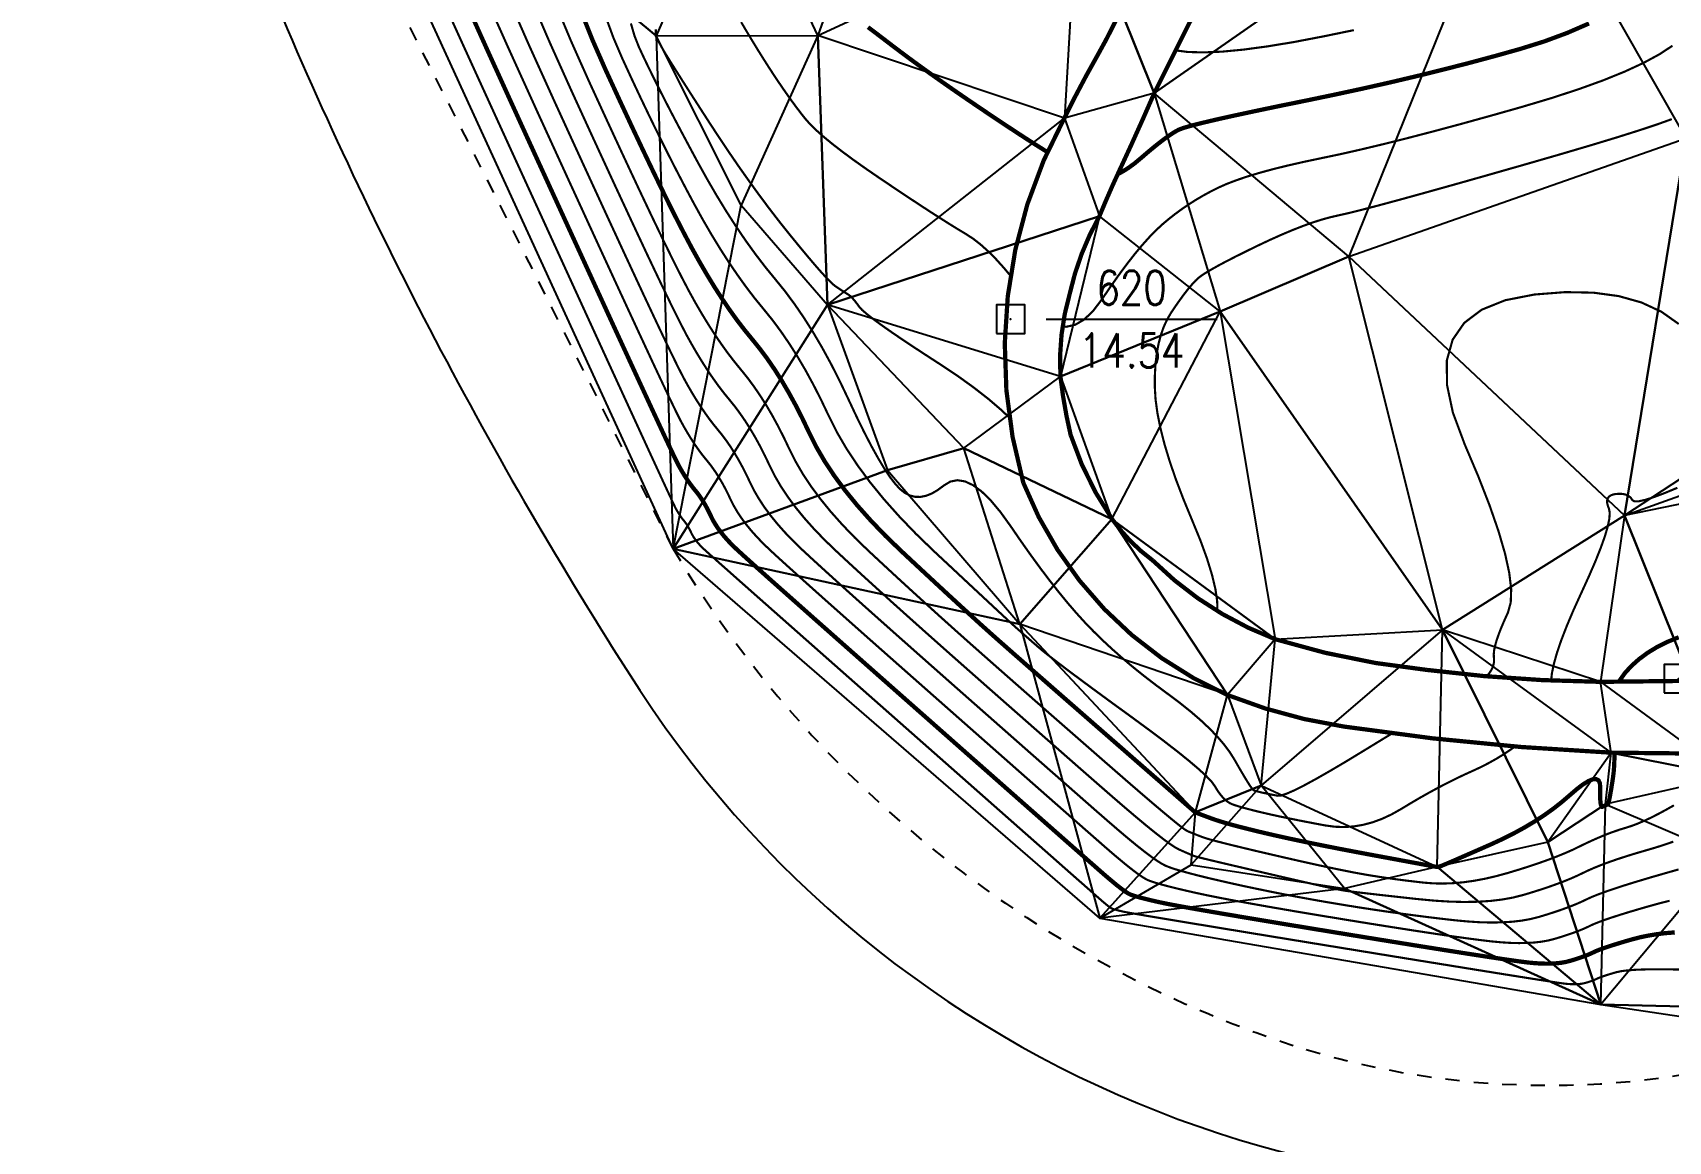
# Model space of a CAD drawing. Extents: x 1060 to 1934, y 610 to 1562.
# Drawn here: x 1105.3 to 1162.7, y 653.7 to 692.6 of the extents above; entities that cross this region are included whole.
import ezdxf
from ezdxf.enums import TextEntityAlignment as Align

# ---------------------------------------------------------------- set-up
doc = ezdxf.new("R2010")
doc.units = 0
doc.header["$LTSCALE"] = 0.5
doc.header["$PDSIZE"] = 0.2
doc.linetypes.add('X3', pattern=[5, 4, -1])
doc.linetypes.add('X6', pattern=[2, 1, -1])
doc.layers.get('0').update_dxf_attribs({"linetype": 'CONTINUOUS'})
for name, color, linetype in [('DGX', 2, 'CONTINUOUS'), ('DLSS', 4, 'CONTINUOUS'), ('KZD', 1, 'CONTINUOUS'), ('SJW', 1, 'CONTINUOUS'), ('SXSS', 5, 'CONTINUOUS'), ('ZDH', 1, 'CONTINUOUS')]:
    doc.layers.add(name, color=color, linetype=linetype)
doc.styles.add('HZ', font='rs.shx', dxfattribs={"width": 0.8, "bigfont": 'hztxt.shx'})

# ---------------------------------------------------------------- blocks, each defined once
blk = doc.blocks.new('gc115')
blk.add_lwpolyline([(-1, -1), (1, -1), (1, 1), (-1, 1)], close=True)
blk.add_point((0, 0))

msp = doc.modelspace()

# ---------------------------------------------------------------- linework, layer by layer
at = {"layer": 'DGX', "linetype": 'Continuous', "const_width": 0.075, "flags": 128}
for points, elevation in [([(1163.098, 659.702), (1162.629, 659.709), (1162.211, 659.71), (1161.845, 659.704), (1161.531, 659.691), (1161.27, 659.67), (1161.06, 659.643), (1160.903, 659.609), (1160.777, 659.573), (1160.664, 659.539), (1160.562, 659.508), (1160.472, 659.478), (1160.394, 659.452), (1160.328, 659.427), (1160.273, 659.405), (1160.23, 659.385), (1160.191, 659.367), (1160.149, 659.348), (1160.103, 659.329), (1160.053, 659.31), (1159.999, 659.291), (1159.942, 659.272), (1159.881, 659.253), (1159.816, 659.233), (1159.747, 659.216), (1159.671, 659.202), (1159.59, 659.193), (1159.503, 659.187), (1159.409, 659.186), (1159.31, 659.188), (1159.205, 659.194), (1159.094, 659.205), (1158.873, 659.235), (1158.436, 659.302), (1157.784, 659.404), (1156.917, 659.542), (1155.835, 659.716), (1154.538, 659.926), (1153.026, 660.171), (1151.299, 660.453), (1149.573, 660.735), (1148.066, 660.982), (1146.778, 661.194), (1145.708, 661.371), (1144.857, 661.512), (1144.225, 661.619), (1143.811, 661.691), (1143.617, 661.727), (1143.535, 661.746), (1143.462, 661.763), (1143.396, 661.779), (1143.339, 661.794), (1143.289, 661.808), (1143.248, 661.82), (1143.214, 661.831), (1143.189, 661.841), (1143.164, 661.854), (1143.133, 661.873), (1143.096, 661.899), (1143.053, 661.932), (1143.003, 661.972), (1142.947, 662.018), (1142.884, 662.07), (1142.816, 662.13), (1142.644, 662.28), (1142.273, 662.608), (1141.701, 663.111), (1140.931, 663.791), (1139.96, 664.647), (1138.79, 665.68), (1137.42, 666.889), (1135.85, 668.274), (1134.28, 669.66), (1132.909, 670.871), (1131.737, 671.907), (1130.763, 672.768), (1129.989, 673.454), (1129.413, 673.965), (1129.037, 674.3), (1128.859, 674.461), (1128.784, 674.534), (1128.714, 674.606), (1128.651, 674.677), (1128.593, 674.748), (1128.542, 674.818), (1128.496, 674.887), (1128.456, 674.956), (1128.422, 675.023), (1128.391, 675.089), (1128.359, 675.152), (1128.326, 675.211), (1128.293, 675.268), (1128.259, 675.322), (1128.224, 675.372), (1128.189, 675.419), (1128.153, 675.464), (1128.117, 675.508), (1128.081, 675.555), (1128.045, 675.605), (1128.009, 675.658), (1127.973, 675.714), (1127.937, 675.773), (1127.901, 675.834), (1127.866, 675.899), (1127.741, 676.161), (1127.437, 676.815), (1126.954, 677.861), (1126.293, 679.3), (1125.452, 681.13), (1124.433, 683.353), (1123.236, 685.968), (1121.859, 688.974), (1120.485, 691.982), (1119.295, 694.6)], 9.5), ([(1162.766, 662.116), (1162.407, 662.025), (1162.021, 661.918), (1161.64, 661.808), (1161.294, 661.705), (1160.985, 661.609), (1160.711, 661.52), (1160.473, 661.439), (1160.271, 661.364), (1160.105, 661.297), (1159.975, 661.238), (1159.858, 661.181), (1159.729, 661.124), (1159.588, 661.067), (1159.437, 661.009), (1159.274, 660.951), (1159.099, 660.893), (1158.914, 660.834), (1158.717, 660.774), (1158.506, 660.721), (1158.276, 660.68), (1158.029, 660.651), (1157.763, 660.634), (1157.48, 660.629), (1157.178, 660.637), (1156.859, 660.657), (1156.521, 660.688), (1156.137, 660.734), (1155.677, 660.794), (1155.141, 660.868), (1154.529, 660.958), (1153.842, 661.062), (1153.079, 661.181), (1152.24, 661.314), (1151.326, 661.462), (1150.412, 661.613), (1149.574, 661.753), (1148.813, 661.884), (1148.128, 662.005), (1147.519, 662.115), (1146.987, 662.216), (1146.532, 662.307), (1146.153, 662.388), (1145.828, 662.462), (1145.535, 662.531), (1145.274, 662.595), (1145.045, 662.654), (1144.847, 662.708), (1144.682, 662.758), (1144.549, 662.802), (1144.447, 662.842), (1144.349, 662.893), (1144.226, 662.97), (1144.078, 663.074), (1143.905, 663.204), (1143.706, 663.361), (1143.483, 663.545), (1143.234, 663.754), (1142.961, 663.991), (1142.617, 664.292), (1142.158, 664.695), (1141.584, 665.199), (1140.894, 665.806), (1140.089, 666.515), (1139.169, 667.327), (1138.134, 668.24), (1136.984, 669.255), (1135.836, 670.269), (1134.808, 671.178), (1133.901, 671.983), (1133.114, 672.683), (1132.447, 673.279), (1131.901, 673.77), (1131.475, 674.156), (1131.169, 674.438), (1130.933, 674.666), (1130.715, 674.893), (1130.516, 675.116), (1130.335, 675.338), (1130.173, 675.557), (1130.03, 675.774), (1129.905, 675.989), (1129.798, 676.201), (1129.7, 676.408), (1129.6, 676.604), (1129.498, 676.792), (1129.393, 676.969), (1129.287, 677.137), (1129.178, 677.295), (1129.068, 677.444), (1128.955, 677.583), (1128.842, 677.721), (1128.729, 677.869), (1128.615, 678.026), (1128.503, 678.192), (1128.39, 678.367), (1128.277, 678.552), (1128.165, 678.745), (1128.053, 678.948), (1127.877, 679.298), (1127.572, 679.934), (1127.138, 680.855), (1126.576, 682.063), (1125.885, 683.556), (1125.065, 685.335), (1124.117, 687.4), (1123.04, 689.751), (1121.971, 692.104), (1121.046, 694.178)], 10.5), ([(1163.08, 663.215), (1162.58, 663.073), (1162.071, 662.926), (1161.609, 662.788), (1161.196, 662.66), (1160.83, 662.541), (1160.513, 662.432), (1160.243, 662.333), (1160.022, 662.244), (1159.848, 662.164), (1159.691, 662.088), (1159.518, 662.012), (1159.331, 661.936), (1159.128, 661.859), (1158.911, 661.781), (1158.678, 661.703), (1158.43, 661.624), (1158.168, 661.545), (1157.885, 661.474), (1157.579, 661.419), (1157.248, 661.38), (1156.894, 661.358), (1156.515, 661.351), (1156.112, 661.361), (1155.686, 661.388), (1155.235, 661.43), (1154.769, 661.483), (1154.297, 661.54), (1153.819, 661.601), (1153.335, 661.666), (1152.845, 661.735), (1152.349, 661.808), (1151.847, 661.885), (1151.339, 661.967), (1150.831, 662.051), (1150.328, 662.139), (1149.83, 662.229), (1149.338, 662.321), (1148.85, 662.417), (1148.369, 662.515), (1147.892, 662.615), (1147.421, 662.718), (1146.974, 662.82), (1146.571, 662.914), (1146.213, 663.002), (1145.898, 663.084), (1145.627, 663.158), (1145.399, 663.226), (1145.216, 663.288), (1145.077, 663.343), (1144.942, 663.412), (1144.773, 663.519), (1144.569, 663.661), (1144.331, 663.84), (1144.058, 664.056), (1143.751, 664.308), (1143.41, 664.597), (1143.033, 664.922), (1142.603, 665.297), (1142.101, 665.738), (1141.525, 666.244), (1140.876, 666.814), (1140.154, 667.449), (1139.359, 668.15), (1138.491, 668.915), (1137.55, 669.745), (1136.614, 670.573), (1135.758, 671.332), (1134.983, 672.021), (1134.289, 672.641), (1133.676, 673.191), (1133.145, 673.672), (1132.694, 674.084), (1132.324, 674.426), (1132.007, 674.733), (1131.715, 675.036), (1131.448, 675.336), (1131.206, 675.633), (1130.989, 675.927), (1130.796, 676.218), (1130.629, 676.505), (1130.486, 676.79), (1130.355, 677.067), (1130.22, 677.331), (1130.083, 677.582), (1129.943, 677.82), (1129.801, 678.045), (1129.655, 678.257), (1129.507, 678.456), (1129.356, 678.642), (1129.204, 678.828), (1129.052, 679.026), (1128.901, 679.237), (1128.749, 679.459), (1128.598, 679.694), (1128.447, 679.941), (1128.297, 680.201), (1128.147, 680.472), (1127.945, 680.866), (1127.639, 681.493), (1127.23, 682.352), (1126.717, 683.444), (1126.101, 684.769), (1125.381, 686.326), (1124.557, 688.116), (1123.63, 690.139), (1122.713, 692.165), (1121.921, 693.968)], 11), ([(1162.896, 664.19), (1162.592, 664.085), (1162.265, 663.981), (1161.915, 663.878), (1161.564, 663.776), (1161.236, 663.674), (1160.929, 663.574), (1160.644, 663.475), (1160.38, 663.377), (1160.139, 663.28), (1159.919, 663.184), (1159.721, 663.09), (1159.524, 662.995), (1159.308, 662.9), (1159.074, 662.804), (1158.82, 662.708), (1158.548, 662.611), (1158.257, 662.513), (1157.947, 662.415), (1157.618, 662.316), (1157.265, 662.227), (1156.881, 662.158), (1156.468, 662.109), (1156.024, 662.081), (1155.55, 662.073), (1155.046, 662.086), (1154.512, 662.119), (1153.948, 662.172), (1153.401, 662.232), (1152.917, 662.286), (1152.497, 662.333), (1152.141, 662.374), (1151.849, 662.408), (1151.62, 662.436), (1151.454, 662.457), (1151.353, 662.471), (1151.279, 662.484), (1151.196, 662.499), (1151.104, 662.517), (1151.004, 662.537), (1150.894, 662.559), (1150.776, 662.584), (1150.649, 662.612), (1150.514, 662.642), (1150.353, 662.678), (1150.151, 662.724), (1149.908, 662.779), (1149.624, 662.845), (1149.298, 662.92), (1148.931, 663.005), (1148.523, 663.1), (1148.074, 663.204), (1147.632, 663.308), (1147.245, 663.398), (1146.914, 663.476), (1146.639, 663.542), (1146.419, 663.595), (1146.255, 663.636), (1146.146, 663.664), (1146.093, 663.68), (1146.062, 663.692), (1146.021, 663.709), (1145.969, 663.73), (1145.906, 663.757), (1145.833, 663.788), (1145.749, 663.824), (1145.655, 663.866), (1145.55, 663.912), (1145.415, 663.984), (1145.231, 664.105), (1144.999, 664.275), (1144.718, 664.494), (1144.388, 664.76), (1144.01, 665.076), (1143.582, 665.44), (1143.106, 665.852), (1142.59, 666.303), (1142.043, 666.781), (1141.466, 667.288), (1140.858, 667.822), (1140.219, 668.384), (1139.549, 668.973), (1138.848, 669.59), (1138.117, 670.235), (1137.391, 670.877), (1136.707, 671.485), (1136.065, 672.059), (1135.464, 672.598), (1134.906, 673.104), (1134.388, 673.575), (1133.913, 674.012), (1133.479, 674.415), (1133.082, 674.799), (1132.716, 675.179), (1132.381, 675.555), (1132.077, 675.928), (1131.805, 676.296), (1131.563, 676.661), (1131.353, 677.022), (1131.174, 677.379), (1131.009, 677.726), (1130.841, 678.057), (1130.669, 678.372), (1130.493, 678.67), (1130.315, 678.952), (1130.132, 679.218), (1129.946, 679.468), (1129.757, 679.702), (1129.566, 679.935), (1129.376, 680.183), (1129.186, 680.447), (1128.996, 680.726), (1128.807, 681.021), (1128.617, 681.331), (1128.429, 681.656), (1128.24, 681.996), (1128.013, 682.434), (1127.706, 683.052), (1127.322, 683.849), (1126.858, 684.825), (1126.317, 685.982), (1125.696, 687.317), (1124.997, 688.832), (1124.22, 690.527), (1123.456, 692.227), (1122.796, 693.757)], 11.5), ([(1162.919, 665.466), (1162.627, 665.301), (1162.352, 665.154), (1162.094, 665.024), (1161.852, 664.911), (1161.627, 664.816), (1161.419, 664.738), (1161.227, 664.677), (1161.041, 664.621), (1160.85, 664.557), (1160.653, 664.486), (1160.452, 664.407), (1160.245, 664.32), (1160.033, 664.226), (1159.816, 664.125), (1159.593, 664.016), (1159.357, 663.902), (1159.098, 663.788), (1158.816, 663.673), (1158.512, 663.557), (1158.185, 663.441), (1157.835, 663.323), (1157.463, 663.205), (1157.068, 663.086), (1156.667, 662.977), (1156.276, 662.887), (1155.894, 662.816), (1155.523, 662.764), (1155.161, 662.732), (1154.81, 662.719), (1154.468, 662.726), (1154.137, 662.752), (1153.814, 662.789), (1153.5, 662.827), (1153.195, 662.866), (1152.898, 662.907), (1152.61, 662.95), (1152.331, 662.994), (1152.06, 663.039), (1151.798, 663.086), (1151.525, 663.138), (1151.22, 663.199), (1150.884, 663.269), (1150.517, 663.347), (1150.119, 663.435), (1149.689, 663.531), (1149.229, 663.636), (1148.737, 663.75), (1148.256, 663.862), (1147.829, 663.964), (1147.454, 664.055), (1147.133, 664.135), (1146.865, 664.203), (1146.651, 664.261), (1146.489, 664.308), (1146.381, 664.344), (1146.301, 664.375), (1146.224, 664.404), (1146.151, 664.433), (1146.08, 664.461), (1146.013, 664.488), (1145.95, 664.514), (1145.889, 664.539), (1145.832, 664.564), (1145.742, 664.62), (1145.583, 664.739), (1145.355, 664.922), (1145.057, 665.168), (1144.691, 665.477), (1144.256, 665.849), (1143.752, 666.284), (1143.179, 666.783), (1142.576, 667.309), (1141.986, 667.825), (1141.407, 668.332), (1140.839, 668.829), (1140.283, 669.318), (1139.739, 669.796), (1139.205, 670.266), (1138.684, 670.726), (1138.169, 671.182), (1137.657, 671.639), (1137.147, 672.097), (1136.64, 672.556), (1136.135, 673.016), (1135.632, 673.477), (1135.132, 673.94), (1134.634, 674.403), (1134.156, 674.865), (1133.716, 675.322), (1133.313, 675.775), (1132.948, 676.223), (1132.62, 676.666), (1132.33, 677.105), (1132.078, 677.539), (1131.862, 677.968), (1131.664, 678.385), (1131.461, 678.783), (1131.255, 679.162), (1131.044, 679.521), (1130.828, 679.86), (1130.609, 680.18), (1130.386, 680.48), (1130.158, 680.761), (1129.929, 681.042), (1129.7, 681.34), (1129.471, 681.658), (1129.243, 681.993), (1129.015, 682.348), (1128.788, 682.72), (1128.56, 683.111), (1128.334, 683.521), (1128.081, 684.003), (1127.774, 684.611), (1127.414, 685.346), (1127, 686.207), (1126.533, 687.194), (1126.012, 688.308), (1125.438, 689.548), (1124.81, 690.915), (1124.198, 692.288), (1123.672, 693.546)], 12), ([(1157.336, 667.531), (1157.176, 667.415), (1156.927, 667.248), (1156.668, 667.09), (1156.4, 666.941), (1156.123, 666.8), (1155.836, 666.667), (1155.542, 666.534), (1155.243, 666.391), (1154.939, 666.239), (1154.629, 666.077), (1154.314, 665.906), (1153.993, 665.725), (1153.667, 665.534), (1153.336, 665.334), (1153.002, 665.146), (1152.669, 664.991), (1152.337, 664.869), (1152.005, 664.781), (1151.674, 664.725), (1151.344, 664.703), (1151.014, 664.714), (1150.685, 664.758), (1150.364, 664.818), (1150.058, 664.877), (1149.768, 664.933), (1149.494, 664.988), (1149.235, 665.042), (1148.992, 665.093), (1148.764, 665.143), (1148.552, 665.192), (1148.355, 665.238), (1148.174, 665.283), (1148.009, 665.325), (1147.859, 665.365), (1147.724, 665.402), (1147.605, 665.438), (1147.502, 665.471), (1147.414, 665.502), (1147.334, 665.538), (1147.256, 665.587), (1147.178, 665.648), (1147.1, 665.721), (1147.024, 665.807), (1146.949, 665.905), (1146.874, 666.016), (1146.801, 666.139), (1146.69, 666.29), (1146.505, 666.486), (1146.245, 666.727), (1145.91, 667.013), (1145.501, 667.343), (1145.017, 667.718), (1144.458, 668.137), (1143.825, 668.602), (1143.187, 669.065), (1142.617, 669.483), (1142.112, 669.856), (1141.674, 670.182), (1141.303, 670.463), (1140.998, 670.698), (1140.76, 670.887), (1140.589, 671.031), (1140.455, 671.147), (1140.333, 671.254), (1140.221, 671.352), (1140.119, 671.441), (1140.028, 671.521), (1139.947, 671.592), (1139.877, 671.654), (1139.817, 671.706), (1139.725, 671.79), (1139.556, 671.945), (1139.311, 672.172), (1138.99, 672.471), (1138.593, 672.841), (1138.119, 673.282), (1137.57, 673.796), (1136.944, 674.38), (1136.305, 674.997), (1135.717, 675.609), (1135.178, 676.214), (1134.69, 676.812), (1134.252, 677.405), (1133.864, 677.992), (1133.526, 678.572), (1133.239, 679.146), (1132.973, 679.704), (1132.702, 680.236), (1132.426, 680.742), (1132.144, 681.222), (1131.856, 681.675), (1131.563, 682.103), (1131.264, 682.505), (1130.96, 682.88), (1130.653, 683.255), (1130.347, 683.655), (1130.042, 684.079), (1129.736, 684.528), (1129.432, 685.001), (1129.128, 685.499), (1128.824, 686.022), (1128.521, 686.57), (1128.217, 687.14), (1127.909, 687.73), (1127.597, 688.34), (1127.283, 688.97), (1126.965, 689.62), (1126.644, 690.29), (1126.319, 690.981), (1125.991, 691.691), (1125.684, 692.41), (1125.422, 693.124)], 13), ([(1153.028, 667.991), (1152.682, 667.782), (1152.042, 667.391), (1151.406, 667.004), (1150.843, 666.672), (1150.354, 666.393), (1149.938, 666.167), (1149.596, 665.995), (1149.327, 665.877), (1149.132, 665.812), (1149.01, 665.801), (1148.927, 665.817), (1148.848, 665.832), (1148.773, 665.846), (1148.702, 665.86), (1148.636, 665.874), (1148.573, 665.888), (1148.514, 665.901), (1148.459, 665.913), (1148.409, 665.925), (1148.362, 665.936), (1148.319, 665.947), (1148.28, 665.958), (1148.246, 665.967), (1148.215, 665.977), (1148.188, 665.985), (1148.166, 665.993), (1148.137, 666.017), (1148.092, 666.072), (1148.032, 666.158), (1147.956, 666.276), (1147.864, 666.426), (1147.756, 666.607), (1147.632, 666.82), (1147.493, 667.064), (1147.327, 667.328), (1147.125, 667.599), (1146.887, 667.877), (1146.612, 668.162), (1146.301, 668.455), (1145.954, 668.755), (1145.57, 669.062), (1145.15, 669.376), (1144.721, 669.694), (1144.311, 670.01), (1143.919, 670.325), (1143.546, 670.639), (1143.192, 670.951), (1142.856, 671.263), (1142.539, 671.573), (1142.241, 671.882), (1141.947, 672.205), (1141.644, 672.556), (1141.331, 672.937), (1141.009, 673.346), (1140.677, 673.784), (1140.336, 674.251), (1139.986, 674.746), (1139.626, 675.271), (1139.27, 675.764), (1138.932, 676.168), (1138.613, 676.481), (1138.311, 676.703), (1138.027, 676.836), (1137.761, 676.878), (1137.513, 676.83), (1137.284, 676.691), (1137.066, 676.529), (1136.857, 676.408), (1136.654, 676.329), (1136.46, 676.291), (1136.272, 676.296), (1136.092, 676.342), (1135.92, 676.43), (1135.755, 676.56), (1135.585, 676.741), (1135.398, 676.984), (1135.195, 677.289), (1134.975, 677.655), (1134.738, 678.083), (1134.484, 678.572), (1134.214, 679.123), (1133.927, 679.735), (1133.628, 680.363), (1133.323, 680.962), (1133.012, 681.532), (1132.694, 682.072), (1132.37, 682.583), (1132.04, 683.065), (1131.704, 683.517), (1131.361, 683.94), (1131.016, 684.362), (1130.671, 684.812), (1130.327, 685.289), (1129.983, 685.795), (1129.64, 686.328), (1129.298, 686.889), (1128.956, 687.478), (1128.615, 688.094), (1128.285, 688.708), (1127.976, 689.289), (1127.689, 689.836), (1127.424, 690.351), (1127.181, 690.833), (1126.959, 691.281), (1126.759, 691.697), (1126.581, 692.079), (1126.426, 692.471), (1126.297, 692.913)], 13.5), ([(1139.59, 679.069), (1139.313, 679.333), (1138.849, 679.731), (1138.333, 680.133), (1137.766, 680.541), (1137.146, 680.953), (1136.537, 681.348), (1136, 681.701), (1135.537, 682.014), (1135.147, 682.286), (1134.83, 682.517), (1134.586, 682.706), (1134.414, 682.855), (1134.316, 682.963), (1134.256, 683.047), (1134.199, 683.122), (1134.145, 683.189), (1134.095, 683.247), (1134.047, 683.298), (1134.003, 683.34), (1133.962, 683.374), (1133.924, 683.399), (1133.885, 683.422), (1133.841, 683.449), (1133.793, 683.48), (1133.739, 683.515), (1133.68, 683.553), (1133.617, 683.595), (1133.549, 683.64), (1133.475, 683.69), (1133.383, 683.764), (1133.259, 683.883), (1133.101, 684.048), (1132.911, 684.259), (1132.689, 684.515), (1132.434, 684.817), (1132.146, 685.165), (1131.826, 685.558), (1131.488, 685.983), (1131.146, 686.427), (1130.801, 686.889), (1130.452, 687.371), (1130.099, 687.87), (1129.743, 688.389), (1129.383, 688.926), (1129.02, 689.482), (1128.675, 690.017), (1128.369, 690.492), (1128.104, 690.907), (1127.879, 691.262), (1127.693, 691.557), (1127.547, 691.792), (1127.442, 691.967), (1127.376, 692.082), (1127.332, 692.163), (1127.294, 692.234), (1127.261, 692.296), (1127.233, 692.349), (1127.21, 692.392), (1127.192, 692.426), (1127.179, 692.452), (1127.171, 692.468), (1127.169, 692.532), (1127.173, 692.703)], 14), ([(1139.626, 684.053), (1139.406, 684.317), (1139.121, 684.633), (1138.844, 684.91), (1138.577, 685.15), (1138.318, 685.352), (1138.068, 685.515), (1137.805, 685.672), (1137.51, 685.854), (1137.181, 686.062), (1136.819, 686.294), (1136.424, 686.552), (1135.996, 686.834), (1135.535, 687.142), (1135.04, 687.475), (1134.552, 687.81), (1134.11, 688.123), (1133.714, 688.416), (1133.364, 688.687), (1133.06, 688.937), (1132.803, 689.166), (1132.591, 689.373), (1132.426, 689.56), (1132.281, 689.742), (1132.132, 689.937), (1131.978, 690.144), (1131.82, 690.365), (1131.657, 690.598), (1131.489, 690.844), (1131.316, 691.102), (1131.139, 691.374), (1130.957, 691.66), (1130.768, 691.961), (1130.574, 692.279), (1130.373, 692.612), (1130.167, 692.961)], 14.5), ([(1151.682, 692.677), (1150.624, 692.459), (1149.585, 692.26), (1148.644, 692.105), (1147.8, 691.992), (1147.055, 691.921), (1146.407, 691.894), (1145.857, 691.909), (1145.47, 691.959)], 15.5), ([(1162.868, 692.129), (1162.412, 691.83), (1161.855, 691.528), (1161.196, 691.223), (1160.437, 690.915), (1159.577, 690.604), (1158.616, 690.29), (1157.554, 689.973), (1156.471, 689.667), (1155.448, 689.384), (1154.483, 689.125), (1153.579, 688.89), (1152.733, 688.678), (1151.947, 688.49), (1151.22, 688.325), (1150.553, 688.185), (1149.938, 688.055), (1149.369, 687.926), (1148.846, 687.797), (1148.369, 687.667), (1147.937, 687.537), (1147.552, 687.406), (1147.212, 687.276), (1146.918, 687.145), (1146.65, 687.01), (1146.389, 686.868), (1146.134, 686.718), (1145.886, 686.561), (1145.644, 686.396), (1145.409, 686.224), (1145.18, 686.044), (1144.957, 685.857), (1144.732, 685.648), (1144.496, 685.405), (1144.247, 685.127), (1143.987, 684.815), (1143.715, 684.468), (1143.432, 684.086), (1143.137, 683.67), (1142.83, 683.219), (1142.517, 682.808), (1142.204, 682.512), (1141.89, 682.33), (1141.576, 682.263), (1141.456, 682.282)], 14.5), ([(1162.845, 689.553), (1162.369, 689.381), (1161.732, 689.169), (1160.936, 688.918), (1159.98, 688.628), (1158.865, 688.3), (1157.589, 687.932), (1156.302, 687.565), (1155.152, 687.24), (1154.137, 686.957), (1153.259, 686.715), (1152.517, 686.515), (1151.911, 686.357), (1151.441, 686.241), (1151.108, 686.167), (1150.832, 686.103), (1150.534, 686.02), (1150.215, 685.917), (1149.875, 685.794), (1149.513, 685.652), (1149.129, 685.49), (1148.724, 685.308), (1148.298, 685.107), (1147.883, 684.904), (1147.512, 684.719), (1147.185, 684.551), (1146.902, 684.4), (1146.664, 684.266), (1146.47, 684.15), (1146.32, 684.051), (1146.214, 683.969), (1146.126, 683.887), (1146.029, 683.785), (1145.924, 683.663), (1145.81, 683.523), (1145.688, 683.363), (1145.557, 683.183), (1145.418, 682.985), (1145.27, 682.767), (1145.128, 682.526), (1145.006, 682.262), (1144.904, 681.972), (1144.822, 681.658), (1144.76, 681.32), (1144.717, 680.956), (1144.695, 680.569), (1144.692, 680.156), (1144.719, 679.711), (1144.785, 679.226), (1144.89, 678.702), (1145.034, 678.137), (1145.217, 677.533), (1145.439, 676.889), (1145.7, 676.205), (1145.999, 675.481), (1146.29, 674.772), (1146.524, 674.131), (1146.7, 673.559), (1146.82, 673.056), (1146.883, 672.622), (1146.888, 672.287)], 14), ([(1163.088, 682.361), (1162.482, 682.79), (1161.78, 683.116), (1160.983, 683.34), (1160.091, 683.461), (1159.104, 683.48), (1158.021, 683.396), (1156.994, 683.195), (1156.173, 682.864), (1155.558, 682.402), (1155.149, 681.81), (1154.946, 681.087), (1154.949, 680.234), (1155.158, 679.25), (1155.573, 678.136), (1156.05, 677.011), (1156.445, 675.997), (1156.758, 675.094), (1156.989, 674.301), (1157.138, 673.619), (1157.205, 673.047), (1157.189, 672.585), (1157.092, 672.235), (1156.963, 671.951), (1156.853, 671.693), (1156.763, 671.459), (1156.691, 671.25), (1156.639, 671.065), (1156.606, 670.906), (1156.592, 670.771), (1156.597, 670.66), (1156.604, 670.563), (1156.597, 670.466), (1156.575, 670.37), (1156.538, 670.274), (1156.487, 670.179), (1156.421, 670.085), (1156.343, 669.994)], 13.5), ([(1163.041, 676.612), (1162.587, 676.424), (1162.21, 676.282), (1161.908, 676.187), (1161.683, 676.138), (1161.533, 676.135), (1161.459, 676.179), (1161.418, 676.241), (1161.369, 676.292), (1161.31, 676.334), (1161.241, 676.366), (1161.164, 676.388), (1161.077, 676.4), (1160.98, 676.401), (1160.875, 676.393), (1160.775, 676.374), (1160.695, 676.341), (1160.635, 676.296), (1160.595, 676.239), (1160.575, 676.168), (1160.575, 676.085), (1160.596, 675.989), (1160.636, 675.881), (1160.665, 675.734), (1160.651, 675.523), (1160.594, 675.248), (1160.494, 674.909), (1160.351, 674.507), (1160.165, 674.04), (1159.936, 673.51), (1159.664, 672.915), (1159.391, 672.315), (1159.159, 671.767), (1158.967, 671.272), (1158.815, 670.829), (1158.705, 670.438), (1158.634, 670.1), (1158.608, 669.847)], 13)]:
    msp.add_lwpolyline(points, dxfattribs=dict(at, elevation=elevation))
at = {"layer": 'DGX', "color": 3, "linetype": 'Continuous', "const_width": 0.15, "flags": 128}
for points, elevation in [([(1162.947, 661.005), (1162.624, 660.979), (1162.315, 660.942), (1162.018, 660.893), (1161.734, 660.834), (1161.462, 660.764), (1161.209, 660.691), (1160.979, 660.622), (1160.773, 660.558), (1160.592, 660.499), (1160.434, 660.445), (1160.299, 660.396), (1160.189, 660.351), (1160.103, 660.311), (1160.024, 660.274), (1159.939, 660.236), (1159.845, 660.198), (1159.745, 660.16), (1159.636, 660.121), (1159.521, 660.082), (1159.398, 660.043), (1159.267, 660.004), (1159.126, 659.968), (1158.974, 659.941), (1158.809, 659.922), (1158.633, 659.911), (1158.445, 659.907), (1158.244, 659.912), (1158.032, 659.926), (1157.808, 659.947), (1157.505, 659.985), (1157.056, 660.048), (1156.463, 660.136), (1155.723, 660.25), (1154.839, 660.389), (1153.809, 660.553), (1152.633, 660.743), (1151.312, 660.958), (1149.992, 661.174), (1148.82, 661.368), (1147.795, 661.539), (1146.918, 661.688), (1146.188, 661.814), (1145.606, 661.918), (1145.172, 661.999), (1144.885, 662.058), (1144.681, 662.104), (1144.498, 662.147), (1144.335, 662.187), (1144.192, 662.224), (1144.068, 662.258), (1143.965, 662.289), (1143.881, 662.317), (1143.818, 662.342), (1143.757, 662.373), (1143.68, 662.422), (1143.587, 662.487), (1143.479, 662.568), (1143.355, 662.666), (1143.215, 662.781), (1143.059, 662.912), (1142.888, 663.06), (1142.63, 663.286), (1142.215, 663.651), (1141.643, 664.155), (1140.912, 664.799), (1140.025, 665.581), (1138.98, 666.503), (1137.777, 667.564), (1136.417, 668.765), (1135.058, 669.965), (1133.859, 671.025), (1132.819, 671.945), (1131.939, 672.726), (1131.218, 673.366), (1130.657, 673.867), (1130.256, 674.228), (1130.014, 674.45), (1129.858, 674.6), (1129.715, 674.749), (1129.583, 674.897), (1129.464, 675.043), (1129.357, 675.188), (1129.263, 675.331), (1129.18, 675.472), (1129.11, 675.612), (1129.045, 675.748), (1128.979, 675.878), (1128.912, 676.002), (1128.843, 676.119), (1128.773, 676.229), (1128.701, 676.334), (1128.629, 676.432), (1128.554, 676.523), (1128.479, 676.615), (1128.405, 676.712), (1128.33, 676.816), (1128.256, 676.925), (1128.181, 677.041), (1128.107, 677.162), (1128.033, 677.29), (1127.959, 677.423), (1127.809, 677.729), (1127.504, 678.374), (1127.046, 679.358), (1126.434, 680.681), (1125.668, 682.343), (1124.749, 684.344), (1123.676, 686.684), (1122.449, 689.362), (1121.228, 692.043), (1120.17, 694.389)], 10), ([(1160.828, 667.309), (1160.829, 667.102), (1160.821, 666.859), (1160.802, 666.625), (1160.774, 666.402), (1160.742, 666.197), (1160.713, 666.019), (1160.687, 665.867), (1160.664, 665.742), (1160.644, 665.643), (1160.627, 665.57), (1160.612, 665.525), (1160.601, 665.506), (1160.591, 665.5), (1160.582, 665.495), (1160.574, 665.49), (1160.566, 665.486), (1160.558, 665.483), (1160.551, 665.48), (1160.545, 665.477), (1160.539, 665.475), (1160.532, 665.473), (1160.523, 665.469), (1160.511, 665.464), (1160.496, 665.458), (1160.479, 665.45), (1160.46, 665.44), (1160.437, 665.429), (1160.413, 665.417), (1160.389, 665.416), (1160.369, 665.439), (1160.353, 665.487), (1160.341, 665.558), (1160.333, 665.654), (1160.328, 665.774), (1160.328, 665.918), (1160.331, 666.086), (1160.319, 666.239), (1160.273, 666.34), (1160.191, 666.386), (1160.074, 666.38), (1159.923, 666.32), (1159.737, 666.207), (1159.516, 666.04), (1159.26, 665.82), (1158.977, 665.577), (1158.677, 665.342), (1158.358, 665.115), (1158.021, 664.895), (1157.666, 664.684), (1157.293, 664.48), (1156.902, 664.284), (1156.493, 664.095), (1156.099, 663.922), (1155.754, 663.771), (1155.459, 663.642), (1155.213, 663.535), (1155.016, 663.45), (1154.868, 663.388), (1154.77, 663.347), (1154.721, 663.329), (1154.697, 663.322), (1154.676, 663.316), (1154.658, 663.312), (1154.642, 663.308), (1154.628, 663.305), (1154.617, 663.303), (1154.608, 663.302), (1154.602, 663.302), (1154.561, 663.309), (1154.452, 663.329), (1154.272, 663.362), (1154.022, 663.408), (1153.702, 663.467), (1153.313, 663.539), (1152.854, 663.624), (1152.324, 663.722), (1151.773, 663.825), (1151.248, 663.925), (1150.749, 664.023), (1150.276, 664.118), (1149.829, 664.21), (1149.408, 664.3), (1149.013, 664.387), (1148.644, 664.471), (1148.302, 664.552), (1147.987, 664.629), (1147.7, 664.702), (1147.439, 664.771), (1147.206, 664.836), (1147, 664.898), (1146.821, 664.955), (1146.669, 665.009), (1146.54, 665.057), (1146.427, 665.099), (1146.332, 665.135), (1146.254, 665.164), (1146.194, 665.187), (1146.15, 665.203), (1146.123, 665.213), (1146.114, 665.217), (1146.069, 665.256), (1145.934, 665.373), (1145.71, 665.569), (1145.397, 665.842), (1144.994, 666.193), (1144.502, 666.622), (1143.921, 667.129), (1143.251, 667.714), (1142.563, 668.314), (1141.929, 668.868), (1141.348, 669.376), (1140.821, 669.837), (1140.348, 670.252), (1139.928, 670.62), (1139.563, 670.941), (1139.251, 671.216), (1138.947, 671.486), (1138.606, 671.792), (1138.229, 672.135), (1137.815, 672.513), (1137.364, 672.928), (1136.876, 673.38), (1136.351, 673.868), (1135.789, 674.392), (1135.231, 674.931), (1134.717, 675.465), (1134.246, 675.994), (1133.819, 676.518), (1133.436, 677.035), (1133.097, 677.548), (1132.802, 678.055), (1132.551, 678.557), (1132.319, 679.045), (1132.082, 679.51), (1131.84, 679.952), (1131.594, 680.371), (1131.342, 680.768), (1131.086, 681.141), (1130.825, 681.492), (1130.559, 681.821), (1130.291, 682.148), (1130.023, 682.497), (1129.756, 682.868), (1129.49, 683.261), (1129.223, 683.674), (1128.958, 684.11), (1128.692, 684.567), (1128.427, 685.045), (1128.149, 685.571), (1127.841, 686.17), (1127.506, 686.843), (1127.141, 687.588), (1126.749, 688.407), (1126.328, 689.299), (1125.878, 690.265), (1125.4, 691.303), (1124.941, 692.349), (1124.547, 693.335)], 12.5), ([(1140.921, 688.397), (1140.789, 688.478), (1140.487, 688.668), (1140.155, 688.881), (1139.795, 689.116), (1139.404, 689.373), (1138.984, 689.653), (1138.535, 689.956), (1138.08, 690.265), (1137.645, 690.564), (1137.23, 690.854), (1136.833, 691.134), (1136.456, 691.405), (1136.098, 691.666), (1135.76, 691.917), (1135.441, 692.159), (1135.144, 692.386), (1134.872, 692.593), (1134.623, 692.78)], 15), ([(1159.938, 692.911), (1159.174, 692.579), (1158.367, 692.28), (1157.518, 692.015), (1156.64, 691.769), (1155.744, 691.528), (1154.83, 691.294), (1153.899, 691.064), (1152.95, 690.84), (1151.983, 690.622), (1150.999, 690.41), (1149.998, 690.202), (1149.044, 690.008), (1148.204, 689.832), (1147.476, 689.676), (1146.862, 689.539), (1146.361, 689.421), (1145.974, 689.323), (1145.7, 689.243), (1145.538, 689.183), (1145.426, 689.123), (1145.299, 689.045), (1145.156, 688.949), (1144.998, 688.834), (1144.825, 688.701), (1144.637, 688.549), (1144.433, 688.379), (1144.214, 688.191), (1143.993, 688.007), (1143.783, 687.852), (1143.584, 687.725), (1143.397, 687.626), (1143.392, 687.624)], 15), ([(1163.086, 671.364), (1162.689, 671.202), (1162.324, 671.02), (1161.99, 670.816), (1161.688, 670.592), (1161.422, 670.354), (1161.198, 670.108), (1161.016, 669.854), (1160.991, 669.807)], 12.5)]:
    msp.add_lwpolyline(points, dxfattribs=dict(at, elevation=elevation))
at = {"layer": 'DLSS', "linetype": 'X3', "const_width": 0.15, "flags": 128}
msp.add_lwpolyline([(1185.176, 671.328, -0.050437), (1172.952, 668.031, -0.052087), (1160.712, 667.314, -0.025921), (1151.326, 668.231, -0.057906), (1147.24, 669.339, -0.19818), (1140.074, 676.791, -0.197828), (1141.516, 689.588, -0.015347), (1142.696, 691.818, 0.022075), (1143.495, 693.38, 0.044953), (1147.166, 703.287, 0.076543), (1147.491, 705.802, 0.003162), (1147.522, 707.472, 0.116902), (1145.729, 713.64, -0.045927), (1144.13, 719.431, -0.041342), (1143.42, 723.123, -0.115075), (1143.506, 724.473, -0.116619), (1146.329, 729.344, -0.058173), (1157.852, 736.357, 0.008521), (1172.507, 744.304, 0.050625), (1195.058, 765.782, 0.106324), (1215.863, 803.724, -0.072402), (1222.557, 814.799, 0.061923), (1222.792, 815.333, 0.015673), (1223.541, 818.156, 0.001676), (1229.625, 844.775, 0.003186), (1232.764, 859.153, -0.007394), (1234.169, 865.336, -0.058228), (1235.307, 868.411, -0.010535), (1243.839, 884.334, -0.018571), (1245.435, 886.936, -0.008908), (1249.053, 892.168)], format="xyb", dxfattribs=at)
at = {"layer": 'DLSS', "linetype": 'X6'}
msp.add_lwpolyline([(1112.766, 756.553, -0.227342), (1115.612, 744.243, 0.051011), (1112.553, 721.701, 0.004881), (1113.818, 710.06, 0.007785), (1114.796, 702.783, 0.04116), (1118.403, 693.051, -0.001594), (1127.778, 674.472, 0.184366), (1150.012, 656.889, 0.15906), (1168.262, 657.296, 0.041567)], format="xyb", dxfattribs=at)
at = {"layer": 'DLSS', "linetype": 'X3', "const_width": 0.15}
msp.add_lwpolyline([(1171.05, 669.921), (1160.346, 669.8, -0.029146), (1154.24, 670.219, -0.04935), (1148.919, 671.297, -0.105639), (1144.622, 674.059, -0.079668), (1143.189, 675.516, -0.071669), (1141.735, 678.473, -0.029746), (1141.378, 680.519, -0.085529), (1141.706, 683.428, -0.074273), (1142.746, 686.142, -0.012504), (1143.456, 687.763, 0.007474), (1144.672, 690.463, 0.072877), (1148.566, 700.587, 0.0737), (1149.678, 708.103, 0.068067), (1148.478, 712.71, -0.082501), (1146.485, 718.482, -0.147156), (1146.532, 725.896, -0.026151), (1148.472, 727.794, -0.012745), (1150.025, 728.876, -0.037507), (1153.398, 730.682, -0.004265), (1164.966, 737.237, 0.005545)], format="xyb", dxfattribs=at)
at = {"layer": 'KZD', "linetype": 'Continuous'}
msp.add_line((1140.88, 682.53), (1146.88, 682.53), dxfattribs=at)
at = {"layer": 'SJW', "linetype": 'Continuous'}
for points in [[(1114.796, 702.783, 9.016), (1129.918, 698.748, 14.952), (1127.19, 692.48, 14.016)], [(1114.796, 702.783, 9.016), (1127.19, 692.48, 14.016), (1127.778, 674.472, 9.032)], [(1129.918, 698.748, 14.952), (1135.493, 699.911, 15.683), (1132.865, 692.489, 14.866)], [(1135.493, 699.911, 15.683), (1132.865, 692.489, 14.866), (1141.929, 696.682, 15.773)], [(1157.391, 699.332, 16.792), (1144.672, 690.463, 15.314), (1143.495, 693.38, 15.573)], [(1157.391, 699.332, 16.792), (1151.503, 684.73, 13.644), (1144.672, 690.463, 15.314)], [(1163.352, 688.882, 13.83), (1157.391, 699.332, 16.792), (1151.503, 684.73, 13.644)], [(1165.276, 697.2, 15.01), (1163.352, 688.882, 13.83), (1157.391, 699.332, 16.792)], [(1129.918, 698.748, 14.952), (1127.19, 692.48, 14.016), (1132.865, 692.489, 14.866)], [(1132.865, 692.489, 14.866), (1141.929, 696.682, 15.773), (1141.516, 689.588, 15.17)], [(1141.929, 696.682, 15.773), (1141.516, 689.588, 15.17), (1143.495, 693.38, 15.573)], [(1141.516, 689.588, 15.17), (1143.495, 693.38, 15.573), (1144.672, 690.463, 15.314)], [(1127.19, 692.48, 14.016), (1132.865, 692.489, 14.866), (1130.169, 686.534, 13.887)], [(1127.19, 692.48, 14.016), (1127.778, 674.472, 9.032), (1130.169, 686.534, 13.887)], [(1132.865, 692.489, 14.866), (1130.169, 686.534, 13.887), (1133.203, 683.031, 13.913)], [(1132.865, 692.489, 14.866), (1133.203, 683.031, 13.913), (1141.516, 689.588, 15.17)], [(1141.516, 689.588, 15.17), (1142.746, 686.142, 14.871), (1144.672, 690.463, 15.314)], [(1144.672, 690.463, 15.314), (1146.99, 682.803, 13.691), (1142.746, 686.142, 14.871)], [(1151.503, 684.73, 13.644), (1144.672, 690.463, 15.314), (1146.99, 682.803, 13.691)], [(1133.203, 683.031, 13.913), (1141.516, 689.588, 15.17), (1142.746, 686.142, 14.871)], [(1163.352, 688.882, 13.83), (1161.183, 675.637, 12.946), (1151.503, 684.73, 13.644)], [(1163.352, 688.882, 13.83), (1165.798, 678.655, 13.54), (1161.183, 675.637, 12.946)], [(1127.778, 674.472, 9.032), (1130.169, 686.534, 13.887), (1133.203, 683.031, 13.913)], [(1133.203, 683.031, 13.913), (1142.746, 686.142, 14.871), (1141.378, 680.519, 14.436)], [(1146.99, 682.803, 13.691), (1142.746, 686.142, 14.871), (1141.378, 680.519, 14.436)], [(1154.792, 671.626, 13.947), (1151.503, 684.73, 13.644), (1146.99, 682.803, 13.691)], [(1161.183, 675.637, 12.946), (1154.792, 671.626, 13.947), (1151.503, 684.73, 13.644)], [(1127.778, 674.472, 9.032), (1133.203, 683.031, 13.913), (1135.303, 677.234, 13.618)], [(1133.203, 683.031, 13.913), (1135.303, 677.234, 13.618), (1137.985, 677.998, 13.539)], [(1133.203, 683.031, 13.913), (1137.985, 677.998, 13.539), (1141.378, 680.519, 14.436)], [(1146.99, 682.803, 13.691), (1141.378, 680.519, 14.436), (1143.189, 675.516, 14.209)], [(1146.99, 682.803, 13.691), (1148.919, 671.297, 13.916), (1143.189, 675.516, 14.209)], [(1154.792, 671.626, 13.947), (1146.99, 682.803, 13.691), (1148.919, 671.297, 13.916)], [(1137.985, 677.998, 13.539), (1141.378, 680.519, 14.436), (1143.189, 675.516, 14.209)], [(1167.795, 678.003, 12.405), (1165.798, 678.655, 13.54), (1161.183, 675.637, 12.946)], [(1135.303, 677.234, 13.618), (1139.951, 671.822, 13.118), (1137.985, 677.998, 13.539)], [(1139.951, 671.822, 13.118), (1137.985, 677.998, 13.539), (1143.189, 675.516, 14.209)], [(1169.281, 677.302, 13.01), (1161.183, 675.637, 12.946), (1167.795, 678.003, 12.405)], [(1127.778, 674.472, 9.032), (1135.303, 677.234, 13.618), (1139.951, 671.822, 13.118)], [(1164.856, 666.491, 11.953), (1169.281, 677.302, 13.01), (1161.183, 675.637, 12.946)], [(1139.951, 671.822, 13.118), (1143.189, 675.516, 14.209), (1147.24, 669.339, 13.926)], [(1148.919, 671.297, 13.916), (1147.24, 669.339, 13.926), (1143.189, 675.516, 14.209)], [(1161.183, 675.637, 12.946), (1160.346, 669.8, 12.525), (1154.792, 671.626, 13.947)], [(1164.856, 666.491, 11.953), (1161.183, 675.637, 12.946), (1160.346, 669.8, 12.525)], [(1127.778, 674.472, 9.032), (1139.951, 671.822, 13.118), (1142.767, 661.506, 9.165)], [(1139.951, 671.822, 13.118), (1142.767, 661.506, 9.165), (1146.118, 665.226, 12.507)], [(1139.951, 671.822, 13.118), (1146.118, 665.226, 12.507), (1147.24, 669.339, 13.926)], [(1154.609, 663.311, 12.508), (1154.792, 671.626, 13.947), (1148.427, 666.164, 13.674)], [(1154.792, 671.626, 13.947), (1148.427, 666.164, 13.674), (1148.919, 671.297, 13.916)], [(1158.493, 664.176, 12.36), (1154.609, 663.311, 12.508), (1154.792, 671.626, 13.947)], [(1160.712, 667.314, 12.527), (1160.346, 669.8, 12.525), (1154.792, 671.626, 13.947)], [(1160.712, 667.314, 12.527), (1158.493, 664.176, 12.36), (1154.792, 671.626, 13.947)], [(1148.427, 666.164, 13.674), (1148.919, 671.297, 13.916), (1147.24, 669.339, 13.926)], [(1164.856, 666.491, 11.953), (1160.712, 667.314, 12.527), (1160.346, 669.8, 12.525)], [(1148.427, 666.164, 13.674), (1146.118, 665.226, 12.507), (1147.24, 669.339, 13.926)], [(1160.517, 665.501, 12.516), (1160.712, 667.314, 12.527), (1158.493, 664.176, 12.36)], [(1164.856, 666.491, 11.953), (1160.517, 665.501, 12.516), (1160.712, 667.314, 12.527)], [(1151.355, 662.551, 11.579), (1148.427, 666.164, 13.674), (1145.963, 663.381, 11.275)], [(1148.427, 666.164, 13.674), (1145.963, 663.381, 11.275), (1146.118, 665.226, 12.507)], [(1154.609, 663.311, 12.508), (1151.355, 662.551, 11.579), (1148.427, 666.164, 13.674)], [(1164.733, 663.705, 11.009), (1164.856, 666.491, 11.953), (1160.517, 665.501, 12.516)], [(1142.767, 661.506, 9.165), (1145.963, 663.381, 11.275), (1146.118, 665.226, 12.507)], [(1160.355, 658.478, 9.01), (1160.517, 665.501, 12.516), (1158.493, 664.176, 12.36)], [(1164.733, 663.705, 11.009), (1160.355, 658.478, 9.01), (1160.517, 665.501, 12.516)], [(1160.355, 658.478, 9.01), (1158.493, 664.176, 12.36), (1154.609, 663.311, 12.508)], [(1151.355, 662.551, 11.579), (1142.767, 661.506, 9.165), (1145.963, 663.381, 11.275)], [(1160.355, 658.478, 9.01), (1154.609, 663.311, 12.508), (1151.355, 662.551, 11.579)], [(1166.152, 658.331, 9.026), (1164.733, 663.705, 11.009), (1160.355, 658.478, 9.01)], [(1160.355, 658.478, 9.01), (1151.355, 662.551, 11.579), (1142.767, 661.506, 9.165)], [(1166.152, 658.331, 9.026), (1160.355, 658.478, 9.01), (1168.262, 657.296, 8.995)]]:
    msp.add_polyline3d(points, close=True, dxfattribs=at)
at = {"layer": 'SXSS', "linetype": 'Continuous', "flags": 128}
msp.add_lwpolyline([(1105.298, 756.615, -0.371951), (1111.764, 747.067, 0.083064), (1108.923, 712.731, 0.068739), (1113.723, 693.91, 0.044054), (1126.609, 669.505, 0.328663), (1169.641, 653.548, 0.154167)], format="xyb", dxfattribs=at)
at = {"layer": 'ZDH', "linetype": 'Continuous'}
for p in [(1127.19, 692.48, 14.016), (1132.865, 692.489, 14.866), (1144.672, 690.463, 15.314), (1144.672, 690.463, 15.314), (1144.672, 690.463, 15.314), (1141.516, 689.588, 15.17), (1141.516, 689.588, 15.17), (1141.516, 689.588, 15.17), (1130.169, 686.534, 13.887), (1142.746, 686.142, 14.871), (1142.746, 686.142, 14.871), (1142.746, 686.142, 14.871), (1151.503, 684.73, 13.644), (1133.203, 683.031, 13.913), (1146.99, 682.803, 13.691), (1139.63, 682.53, 14.54), (1139.63, 682.53, 14.54), (1141.378, 680.519, 14.436), (1141.378, 680.519, 14.436), (1141.378, 680.519, 14.436), (1137.985, 677.998, 13.539), (1135.303, 677.234, 13.618), (1143.189, 675.516, 14.209), (1143.189, 675.516, 14.209), (1143.189, 675.516, 14.209), (1161.183, 675.637, 12.946), (1127.778, 674.472, 9.032), (1127.778, 674.472, 9.032), (1139.951, 671.822, 13.118), (1154.792, 671.626, 13.947), (1148.919, 671.297, 13.916), (1148.919, 671.297, 13.916), (1148.919, 671.297, 13.916), (1160.346, 669.8, 12.525), (1160.346, 669.8, 12.525), (1160.346, 669.8, 12.525), (1126.609, 669.505, 8.964), (1126.609, 669.505, 8.964), (1147.24, 669.339, 13.926), (1147.24, 669.339, 13.926), (1147.24, 669.339, 13.926), (1160.712, 667.314, 12.527), (1160.712, 667.314, 12.527), (1160.712, 667.314, 12.527), (1148.427, 666.164, 13.674), (1146.118, 665.226, 12.507), (1160.517, 665.501, 12.516), (1158.493, 664.176, 12.36), (1145.963, 663.381, 11.275), (1154.609, 663.311, 12.508), (1151.355, 662.551, 11.579), (1142.767, 661.506, 9.165), (1160.355, 658.478, 9.01), (1138.191, 658.085, 8.97), (1138.191, 658.085, 8.97)]:
    msp.add_point(p, dxfattribs=at)

# ---------------------------------------------------------------- block references
at = {"layer": 'KZD', "linetype": 'Continuous', "xscale": 0.5, "yscale": 0.5}
for p in [(1139.63, 682.53, 14.54), (1163.08, 669.91, 12.11)]:
    msp.add_blockref('gc115', p, dxfattribs=at)

# ---------------------------------------------------------------- texts
at = {"layer": 'KZD', "linetype": 'Continuous', "style": 'HZ', "width": 0.8}
for s, p in [('620', (1143.88, 683.63)), ('14.54', (1143.88, 681.43))]:
    msp.add_text(s, height=1.2, dxfattribs=at).set_placement(p, align=Align.MIDDLE)

doc.saveas('drawing.dxf')
